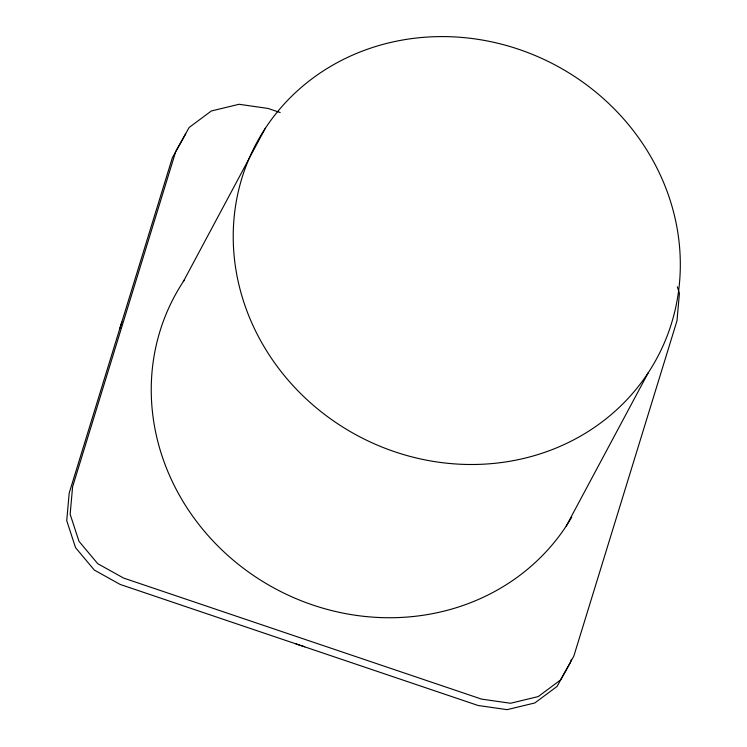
<?xml version="1.0" encoding="UTF-8"?>
<svg xmlns="http://www.w3.org/2000/svg" width="747" height="747" viewBox="0 0 747 747"><rect width="100%" height="100%" fill="white"/><g stroke="black" fill="none" stroke-linecap="round" stroke-linejoin="round"><path stroke-width="1.12" d="M571.399 659.284L570.381 662.617L557.029 686.446L534.815 702.964L507.11 709.65L478.136 705.495L120.146 584.434L94.318 570.064L75.559 547.672L66.735 520.659L69.182 493.141L172.38 157.701L185.723 133.872M183.342 281.526L265.306 128.307M566.245 526.019L648.209 372.8A227.265 210.01 28.1 0 0 460.974 37.35A227.265 210.01 28.1 0 0 261.095 341.51A227.265 210.01 28.1 0 0 648.209 372.8M280.19 112.554L268.033 108.446L239.059 104.281L211.354 110.967L189.14 127.485L175.797 151.314L72.599 486.755L70.153 514.272L78.977 541.286L97.736 563.686L123.563 578.057L481.554 699.108L510.528 703.263L538.232 696.577L560.446 680.059L573.789 656.23L676.987 320.79L679.434 293.272L677.314 286.792M571.763 517.12A227.265 210.01 28.1 0 1 263.149 581.736A227.265 210.01 28.1 0 1 184.602 279.639M304.673 646.771A265.148 245.007 28.1 0 1 295.896 643.849M119.8 328.689A265.148 245.007 28.1 0 1 121.826 322.106"/></g></svg>
